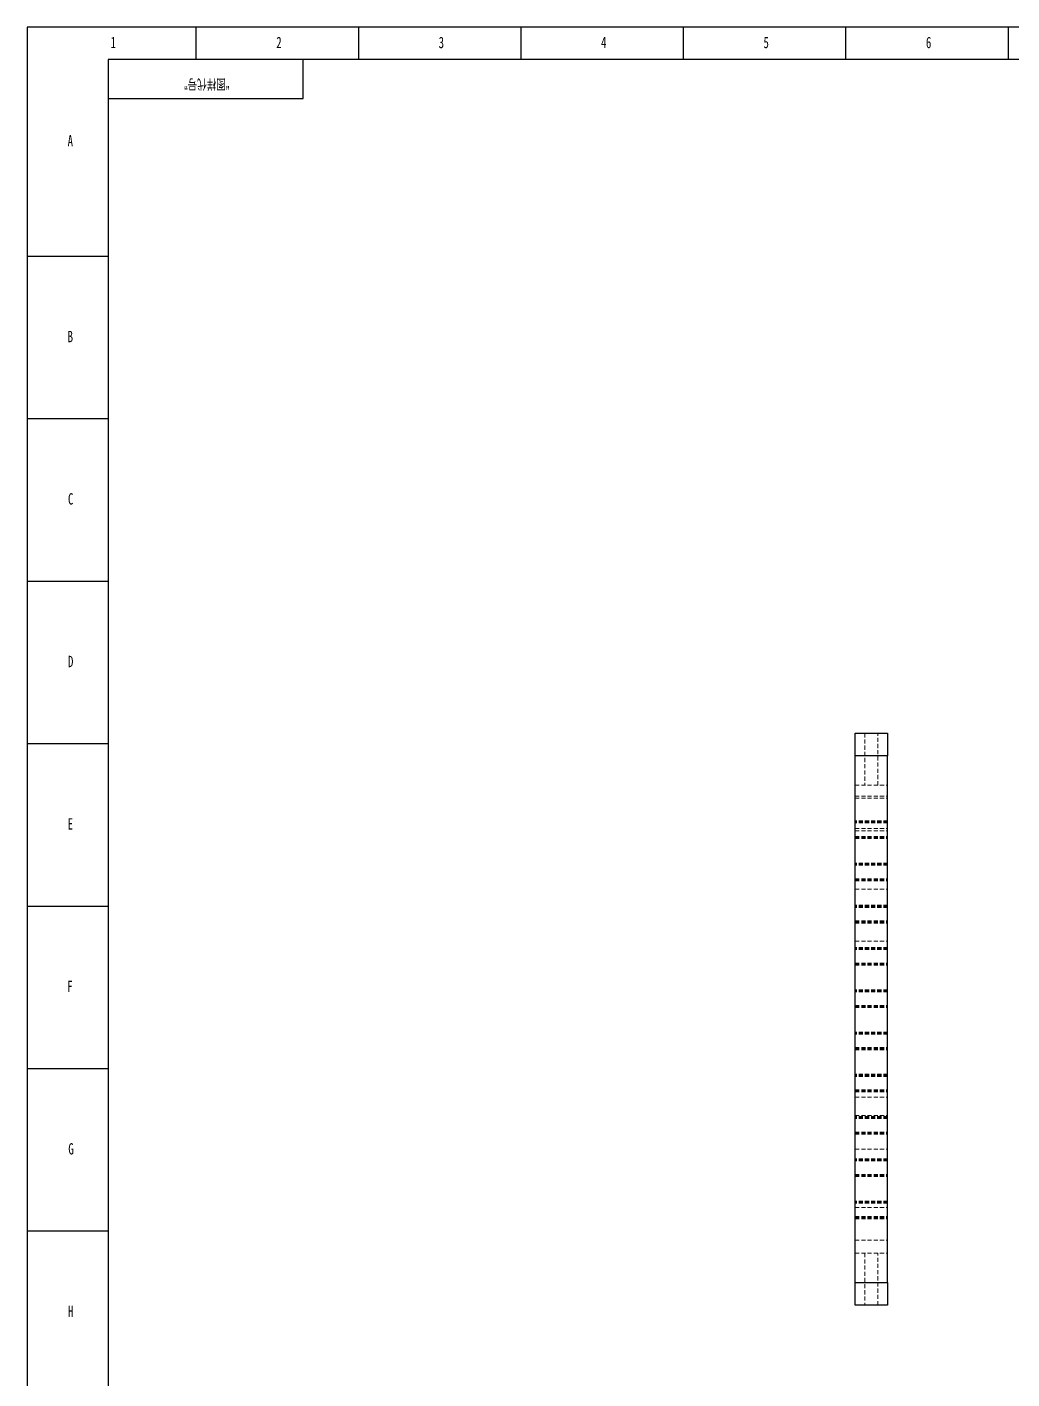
# Model space of a CAD drawing. Header units: millimetres. Extents: x 0 to 1189, y 0 to 841.
# Drawn here: x 0 to 303.2, y 425 to 841 of the extents above; entities that cross this region are included whole.
import ezdxf

# ---------------------------------------------------------------- set-up
doc = ezdxf.new("R2010")
doc.units = ezdxf.units.MM
doc.linetypes.add('HIDDEN', pattern=[1.905, 1.27, -0.635])
for name, color, linetype in [('10', 7, 'Continuous'), ('5', 7, 'Continuous'), ('SLD-0', 7, 'Continuous')]:
    doc.layers.add(name, color=color, linetype=linetype)
doc.styles.add('SLDTEXTSTYLE0', font='TXT', dxfattribs={"width": 0.7, "bigfont": 'bigfont'})
doc.styles.add('SLDTEXTSTYLE5', font='TXT', dxfattribs={"width": 0.7})

msp = doc.modelspace()

# ---------------------------------------------------------------- linework, layer by layer
at = {"color": 7, "linetype": 'Continuous', "lineweight": 25}
for p, q in [((254.9358, 623.6723), (264.9358, 623.6723)), ((254.9358, 616.6723), (254.9358, 623.6723)), ((264.9358, 623.6723), (264.9358, 616.6723)), ((254.9358, 454.6723), (254.9358, 616.6723)), ((264.9358, 616.6723), (254.9358, 616.6723)), ((264.9358, 454.6723), (264.9358, 616.6723)), ((254.9358, 454.6723), (264.9358, 454.6723)), ((254.9358, 447.6723), (254.9358, 454.6723)), ((264.9358, 454.6723), (264.9358, 447.6723)), ((264.9358, 447.6723), (254.9358, 447.6723))]:
    msp.add_line(p, q, dxfattribs=at)
at = {"color": 7, "linetype": 'HIDDEN', "lineweight": 18}
for p, q in [((257.9358, 623.6723), (257.9358, 607.6723)), ((261.9358, 607.6723), (261.9358, 623.6723)), ((254.9358, 616.6723), (264.9358, 616.6723)), ((254.9358, 607.6723), (264.9358, 607.6723)), ((254.9358, 604.3165), (264.9358, 604.3165)), ((254.9358, 603.6723), (264.9358, 603.6723)), ((264.9358, 596.7165), (254.9358, 596.7165)), ((264.9358, 596.5555), (254.9358, 596.5555)), ((264.9358, 596.3944), (254.9358, 596.3944)), ((264.9358, 596.2334), (254.9358, 596.2334)), ((264.9358, 596.0723), (254.9358, 596.0723)), ((254.9358, 594.3165), (264.9358, 594.3165)), ((254.9358, 593.6723), (264.9358, 593.6723)), ((254.9358, 591.9165), (264.9358, 591.9165)), ((254.9358, 591.7555), (264.9358, 591.7555)), ((254.9358, 591.5944), (264.9358, 591.5944)), ((254.9358, 591.4334), (264.9358, 591.4334)), ((254.9358, 591.2723), (264.9358, 591.2723)), ((264.9358, 583.7165), (254.9358, 583.7165)), ((264.9358, 583.5555), (254.9358, 583.5555)), ((264.9358, 583.3944), (254.9358, 583.3944)), ((264.9358, 583.2334), (254.9358, 583.2334)), ((264.9358, 583.0723), (254.9358, 583.0723)), ((254.9358, 578.9165), (264.9358, 578.9165)), ((254.9358, 578.7555), (264.9358, 578.7555)), ((254.9358, 578.5944), (264.9358, 578.5944)), ((254.9358, 578.4334), (264.9358, 578.4334)), ((254.9358, 578.2723), (264.9358, 578.2723)), ((254.9358, 575.6723), (264.9358, 575.6723)), ((264.9358, 570.7165), (254.9358, 570.7165)), ((264.9358, 570.5555), (254.9358, 570.5555)), ((264.9358, 570.3944), (254.9358, 570.3944)), ((264.9358, 570.2334), (254.9358, 570.2334)), ((264.9358, 570.0723), (254.9358, 570.0723)), ((254.9358, 565.9165), (264.9358, 565.9165)), ((254.9358, 565.7555), (264.9358, 565.7555)), ((254.9358, 565.5944), (264.9358, 565.5944)), ((254.9358, 565.4334), (264.9358, 565.4334)), ((254.9358, 565.3292), (264.9358, 565.3292)), ((254.9358, 565.2723), (264.9358, 565.2723)), ((254.9358, 559.6723), (264.9358, 559.6723)), ((264.9358, 557.7165), (254.9358, 557.7165)), ((264.9358, 557.5555), (254.9358, 557.5555)), ((264.9358, 557.3944), (254.9358, 557.3944)), ((264.9358, 557.2334), (254.9358, 557.2334)), ((264.9358, 557.0723), (254.9358, 557.0723)), ((254.9358, 552.9165), (264.9358, 552.9165)), ((254.9358, 552.7555), (264.9358, 552.7555)), ((254.9358, 552.5944), (264.9358, 552.5944)), ((254.9358, 552.4334), (264.9358, 552.4334)), ((254.9358, 552.2723), (264.9358, 552.2723)), ((264.9358, 544.7165), (254.9358, 544.7165)), ((264.9358, 544.5555), (254.9358, 544.5555)), ((264.9358, 544.3944), (254.9358, 544.3944)), ((264.9358, 544.2334), (254.9358, 544.2334)), ((264.9358, 544.0723), (254.9358, 544.0723)), ((254.9358, 539.9165), (264.9358, 539.9165)), ((254.9358, 539.7555), (264.9358, 539.7555)), ((254.9358, 539.5944), (264.9358, 539.5944)), ((254.9358, 539.4334), (264.9358, 539.4334)), ((254.9358, 539.2723), (264.9358, 539.2723)), ((264.9358, 531.7165), (254.9358, 531.7165)), ((264.9358, 531.5555), (254.9358, 531.5555)), ((264.9358, 531.3944), (254.9358, 531.3944)), ((264.9358, 531.2334), (254.9358, 531.2334)), ((264.9358, 531.0723), (254.9358, 531.0723)), ((254.9358, 526.9165), (264.9358, 526.9165)), ((254.9358, 526.7555), (264.9358, 526.7555)), ((254.9358, 526.5944), (264.9358, 526.5944)), ((254.9358, 526.4334), (264.9358, 526.4334)), ((254.9358, 526.2723), (264.9358, 526.2723)), ((264.9358, 518.7165), (254.9358, 518.7165)), ((264.9358, 518.5555), (254.9358, 518.5555)), ((264.9358, 518.3944), (254.9358, 518.3944)), ((264.9358, 518.2334), (254.9358, 518.2334)), ((264.9358, 518.0723), (254.9358, 518.0723)), ((254.9358, 513.9165), (264.9358, 513.9165)), ((254.9358, 513.7555), (264.9358, 513.7555)), ((254.9358, 513.5944), (264.9358, 513.5944)), ((254.9358, 513.4334), (264.9358, 513.4334)), ((254.9358, 513.2723), (264.9358, 513.2723)), ((254.9358, 511.6723), (264.9358, 511.6723)), ((254.9358, 506.0155), (264.9358, 506.0155)), ((264.9358, 505.7165), (254.9358, 505.7165)), ((264.9358, 505.5555), (254.9358, 505.5555)), ((264.9358, 505.3944), (254.9358, 505.3944)), ((264.9358, 505.2334), (254.9358, 505.2334)), ((264.9358, 505.0723), (254.9358, 505.0723)), ((254.9358, 500.9165), (264.9358, 500.9165)), ((254.9358, 500.7555), (264.9358, 500.7555)), ((254.9358, 500.5944), (264.9358, 500.5944)), ((254.9358, 500.4334), (264.9358, 500.4334)), ((254.9358, 500.2723), (264.9358, 500.2723)), ((254.9358, 495.6723), (264.9358, 495.6723)), ((264.9358, 492.7165), (254.9358, 492.7165)), ((264.9358, 492.5555), (254.9358, 492.5555)), ((264.9358, 492.3944), (254.9358, 492.3944)), ((264.9358, 492.2334), (254.9358, 492.2334)), ((264.9358, 492.0723), (254.9358, 492.0723)), ((254.9358, 487.9165), (264.9358, 487.9165)), ((254.9358, 487.7555), (264.9358, 487.7555)), ((254.9358, 487.5944), (264.9358, 487.5944)), ((254.9358, 487.4334), (264.9358, 487.4334)), ((254.9358, 487.2723), (264.9358, 487.2723)), ((264.9358, 479.7165), (254.9358, 479.7165)), ((264.9358, 479.5555), (254.9358, 479.5555)), ((264.9358, 479.3944), (254.9358, 479.3944)), ((264.9358, 479.2334), (254.9358, 479.2334)), ((264.9358, 479.0723), (254.9358, 479.0723)), ((254.9358, 477.6723), (264.9358, 477.6723)), ((254.9358, 474.9165), (264.9358, 474.9165)), ((254.9358, 474.7555), (264.9358, 474.7555)), ((254.9358, 474.5944), (264.9358, 474.5944)), ((254.9358, 474.4334), (264.9358, 474.4334)), ((254.9358, 474.2723), (264.9358, 474.2723)), ((254.9358, 467.6723), (264.9358, 467.6723)), ((254.9358, 463.6723), (264.9358, 463.6723)), ((257.9358, 463.6723), (257.9358, 447.6723)), ((261.9358, 447.6723), (261.9358, 463.6723)), ((264.9358, 454.6723), (254.9358, 454.6723))]:
    msp.add_line(p, q, dxfattribs=at)
at = {"layer": '5', "color": 7}
for p, q in [((1189, 841), (0, 841)), ((0, 841), (0, 0))]:
    msp.add_line(p, q, dxfattribs=at)
at = {"layer": '5'}
for p, q in [((52, 841), (52, 831.0501)), ((102, 841), (102, 831.0501)), ((152, 841), (152, 831.0501)), ((202, 841), (202, 831.0501)), ((252, 841), (252, 831.0501)), ((302, 841), (302, 831.0501)), ((0, 770.5), (25, 770.5)), ((0, 720.5), (25, 720.5)), ((0, 670.5), (25, 670.5)), ((0, 620.5), (25, 620.5)), ((0, 570.5), (25, 570.5)), ((0, 520.5), (25, 520.5)), ((0, 470.5), (25, 470.5))]:
    msp.add_line(p, q, dxfattribs=at)
at = {"layer": '5', "color": 7, "lineweight": 25}
for p, q in [((1179, 831.0501), (25, 831.0501)), ((25, 831.0501), (25, 10)), ((85, 819), (85, 831)), ((25, 819), (85, 819))]:
    msp.add_line(p, q, dxfattribs=at)

# ---------------------------------------------------------------- texts
at = {"layer": '10', "char_height": 3.5, "attachment_point": 2, "style": 'SLDTEXTSTYLE5'}
for s, insert in [('1', (26.5444, 838.0019)), ('2', (77.5444, 838.0019)), ('3', (127.5444, 838.0019)), ('4', (177.5444, 838.0019)), ('5', (227.5444, 838.0019)), ('6', (277.5469, 838.0019)), ('A', (13.3203, 807.7519)), ('B', (13.3203, 747.5019)), ('C', (13.4273, 697.5299)), ('D', (13.4297, 647.5019)), ('E', (13.3179, 597.5299)), ('F', (13.2243, 547.5019)), ('G', (13.5391, 497.5299)), ('H', (13.4297, 447.5019))]:
    msp.add_mtext(s, dxfattribs=dict(at, insert=insert))
at = {"layer": 'SLD-0', "insert": (55.3199, 821.7376), "char_height": 3.5, "attachment_point": 2, "rotation": 180, "style": 'SLDTEXTSTYLE0'}
msp.add_mtext('“图样代号”', dxfattribs=at)

doc.saveas('drawing.dxf')
